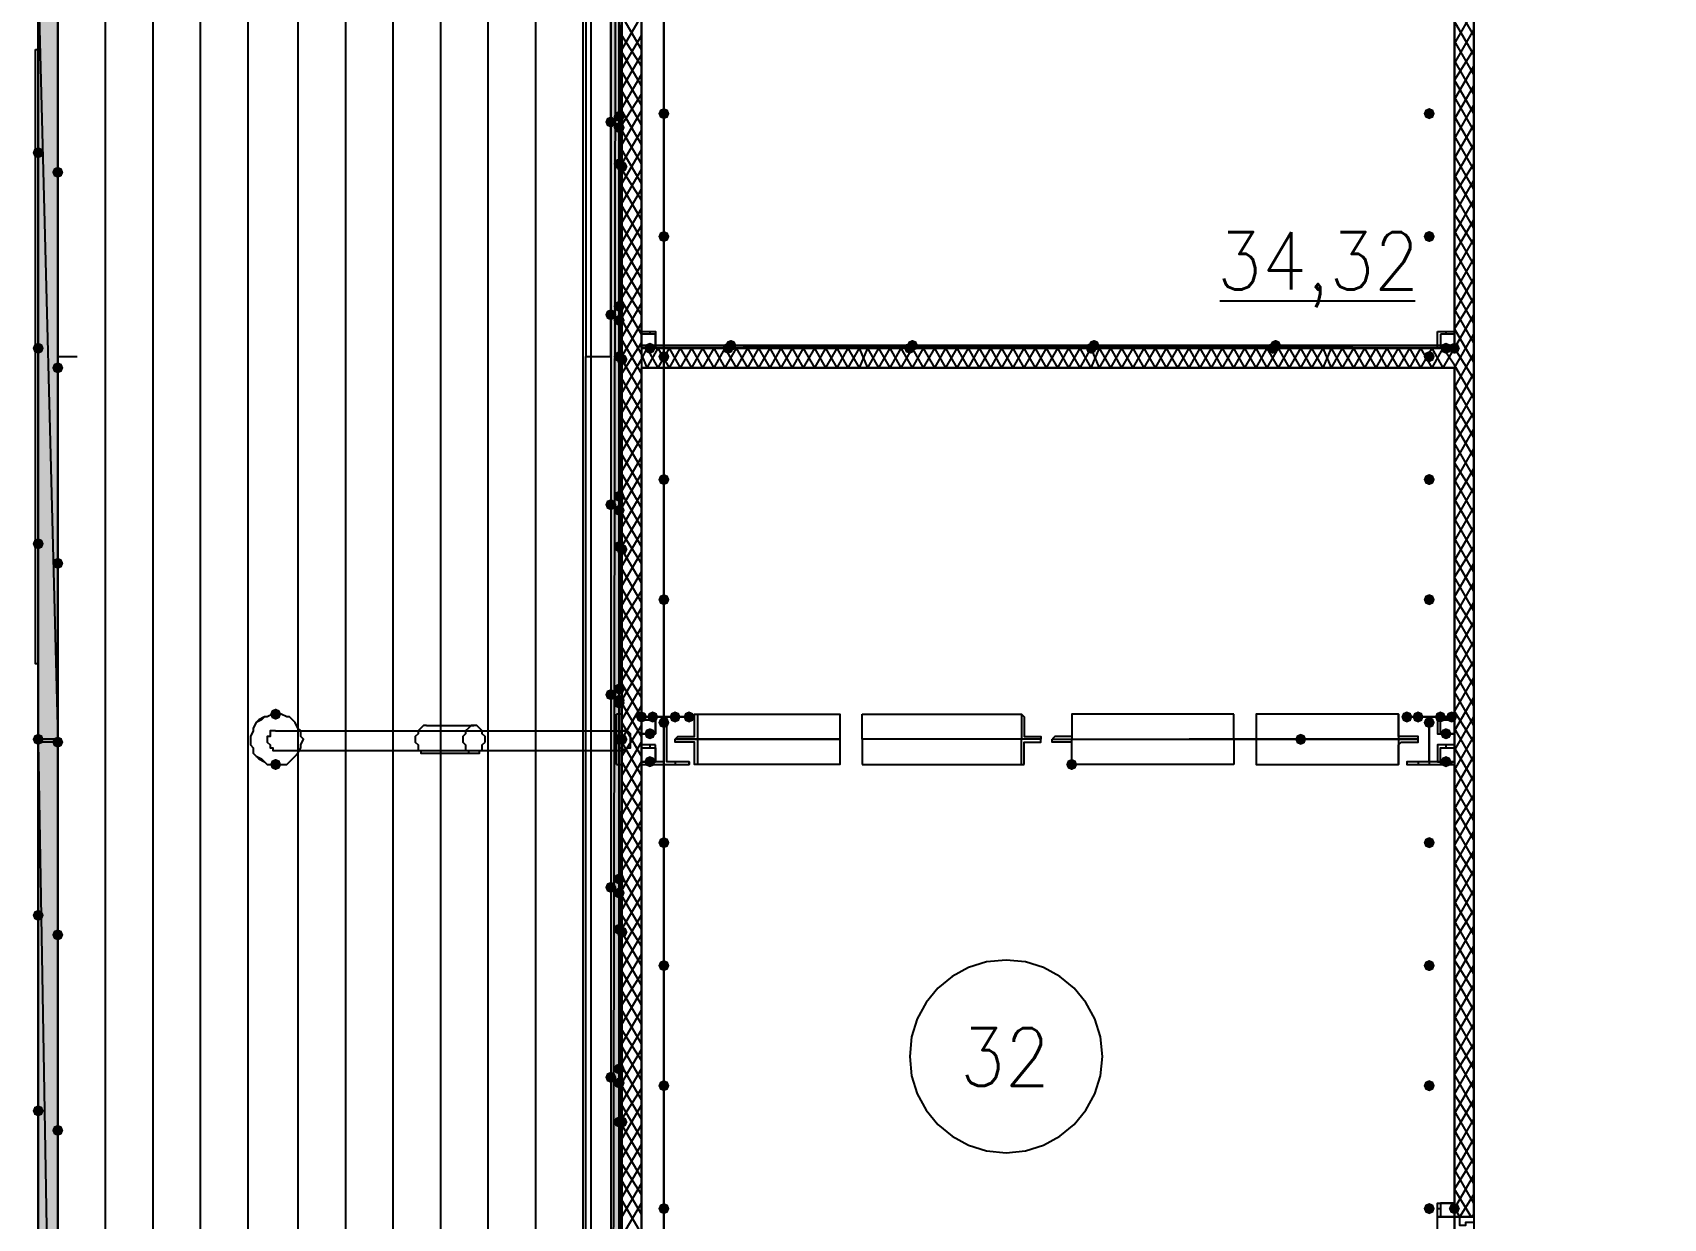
# Model space of a CAD drawing. Header units: millimetres. Extents: x 0 to 420, y 0 to 297.
# Drawn here: x 99.36 to 124.07, y 149.42 to 167.39 of the extents above; entities that cross this region are included whole.
import ezdxf

# ---------------------------------------------------------------- set-up
doc = ezdxf.new("R2010")
doc.units = ezdxf.units.MM
doc.layers.get('0').update_dxf_attribs({"linetype": 'CONTINUOUS'})
doc.styles.get("Standard").update_dxf_attribs({"font": 'STANDARD'})

msp = doc.modelspace()

# ---------------------------------------------------------------- hatches: boundary and pattern name
at = {"true_color": 0x000007}
h = msp.add_hatch(color=0, dxfattribs=at)
h.paths.add_polyline_path([(108.246333, 121.285), (108.119333, 121.285), (108.246333, 203.623333)], flags=0)
h.paths.add_polyline_path([(108.119333, 121.285), (108.246333, 203.623333), (108.119333, 203.623333)], flags=0)
h = msp.add_hatch(color=0, dxfattribs=at)
h.paths.add_polyline_path([(99.441, 156.675667), (99.441, 168.232667), (99.737333, 156.675667)], flags=0)
h.paths.add_polyline_path([(99.441, 168.232667), (99.737333, 156.675667), (99.737333, 168.232667)], flags=0)
h = msp.add_hatch(color=0, dxfattribs=at)
h.paths.add_polyline_path([(108.288667, 168.232667), (108.246333, 168.232667), (108.288667, 156.675667)], flags=0)
h.paths.add_polyline_path([(108.246333, 168.232667), (108.288667, 156.675667), (108.246333, 156.675667)], flags=0)
at = {"true_color": 0x0000fe}
for points in [[(108.204, 166.031333), (108.179129, 165.971537), (108.119333, 165.946667), (108.059538, 165.971537), (108.034667, 166.031333), (108.059537, 166.091129), (108.119333, 166.116), (108.179129, 166.091129)], [(108.331, 166.116), (108.306129, 166.056204), (108.246333, 166.031333), (108.186537, 166.056204), (108.161667, 166.116), (108.186537, 166.175796), (108.246333, 166.200667), (108.306129, 166.175796)], [(108.331, 165.946667), (108.306129, 165.886871), (108.246333, 165.862), (108.186537, 165.886871), (108.161667, 165.946667), (108.186537, 166.006462), (108.246333, 166.031333), (108.306129, 166.006463)], [(108.331, 165.946667), (108.306129, 165.886871), (108.246333, 165.862), (108.186537, 165.886871), (108.161667, 165.946667), (108.186537, 166.006462), (108.246333, 166.031333), (108.306129, 166.006463)], [(99.525667, 165.565667), (99.500796, 165.505871), (99.441, 165.481), (99.381204, 165.505871), (99.356333, 165.565667), (99.381204, 165.625462), (99.441, 165.650333), (99.500796, 165.625463)], [(99.822, 165.269333), (99.797129, 165.209537), (99.737333, 165.184667), (99.677538, 165.209537), (99.652667, 165.269333), (99.677537, 165.329129), (99.737333, 165.354), (99.797129, 165.329129)], [(108.331, 165.396333), (108.306129, 165.336537), (108.246333, 165.311667), (108.186537, 165.336537), (108.161667, 165.396333), (108.186537, 165.456129), (108.246333, 165.481), (108.306129, 165.456129)], [(108.373333, 165.354), (108.348463, 165.294204), (108.288667, 165.269333), (108.228871, 165.294204), (108.204, 165.354), (108.228871, 165.413796), (108.288667, 165.438667), (108.348462, 165.413796)], [(108.204, 163.110333), (108.179129, 163.050537), (108.119333, 163.025667), (108.059538, 163.050537), (108.034667, 163.110333), (108.059537, 163.170129), (108.119333, 163.195), (108.179129, 163.170129)], [(108.331, 163.237333), (108.306129, 163.177537), (108.246333, 163.152667), (108.186537, 163.177537), (108.161667, 163.237333), (108.186537, 163.297129), (108.246333, 163.322), (108.306129, 163.297129)], [(108.331, 163.025667), (108.306129, 162.965871), (108.246333, 162.941), (108.186537, 162.965871), (108.161667, 163.025667), (108.186537, 163.085462), (108.246333, 163.110333), (108.306129, 163.085463)], [(108.331, 163.025667), (108.306129, 162.965871), (108.246333, 162.941), (108.186537, 162.965871), (108.161667, 163.025667), (108.186537, 163.085462), (108.246333, 163.110333), (108.306129, 163.085463)], [(99.525667, 162.602333), (99.500796, 162.542537), (99.441, 162.517667), (99.381204, 162.542537), (99.356333, 162.602333), (99.381204, 162.662129), (99.441, 162.687), (99.500796, 162.662129)], [(109.982, 162.602333), (109.957129, 162.542537), (109.897333, 162.517667), (109.837538, 162.542537), (109.812667, 162.602333), (109.837537, 162.662129), (109.897333, 162.687), (109.957129, 162.662129)], [(110.024333, 162.644667), (109.999462, 162.584871), (109.939667, 162.56), (109.879871, 162.584871), (109.855, 162.644667), (109.879871, 162.704462), (109.939667, 162.729333), (109.999462, 162.704463)], [(112.733667, 162.602333), (112.708796, 162.542537), (112.649, 162.517667), (112.589204, 162.542537), (112.564333, 162.602333), (112.589204, 162.662129), (112.649, 162.687), (112.708796, 162.662129)], [(112.776, 162.644667), (112.751129, 162.584871), (112.691333, 162.56), (112.631537, 162.584871), (112.606667, 162.644667), (112.631537, 162.704462), (112.691333, 162.729333), (112.751129, 162.704463)], [(115.485333, 162.602333), (115.460463, 162.542537), (115.400667, 162.517667), (115.340871, 162.542537), (115.316, 162.602333), (115.340871, 162.662129), (115.400667, 162.687), (115.460462, 162.662129)], [(115.527667, 162.644667), (115.502796, 162.584871), (115.443, 162.56), (115.383204, 162.584871), (115.358333, 162.644667), (115.383204, 162.704462), (115.443, 162.729333), (115.502796, 162.704463)], [(118.237, 162.602333), (118.212129, 162.542537), (118.152333, 162.517667), (118.092538, 162.542537), (118.067667, 162.602333), (118.092537, 162.662129), (118.152333, 162.687), (118.212129, 162.662129)], [(118.279333, 162.644667), (118.254462, 162.584871), (118.194667, 162.56), (118.134871, 162.584871), (118.11, 162.644667), (118.134871, 162.704462), (118.194667, 162.729333), (118.254462, 162.704463)], [(120.988667, 162.602333), (120.963796, 162.542537), (120.904, 162.517667), (120.844204, 162.542537), (120.819333, 162.602333), (120.844204, 162.662129), (120.904, 162.687), (120.963796, 162.662129)], [(120.988667, 162.602333), (120.963796, 162.542537), (120.904, 162.517667), (120.844204, 162.542537), (120.819333, 162.602333), (120.844204, 162.662129), (120.904, 162.687), (120.963796, 162.662129)], [(99.822, 162.306), (99.797129, 162.246204), (99.737333, 162.221333), (99.677538, 162.246204), (99.652667, 162.306), (99.677537, 162.365796), (99.737333, 162.390667), (99.797129, 162.365796)], [(108.331, 162.475333), (108.306129, 162.415537), (108.246333, 162.390667), (108.186537, 162.415537), (108.161667, 162.475333), (108.186537, 162.535129), (108.246333, 162.56), (108.306129, 162.535129)], [(108.373333, 162.433), (108.348463, 162.373204), (108.288667, 162.348333), (108.228871, 162.373204), (108.204, 162.433), (108.228871, 162.492796), (108.288667, 162.517667), (108.348462, 162.492796)], [(108.331, 160.358667), (108.306129, 160.298871), (108.246333, 160.274), (108.186537, 160.298871), (108.161667, 160.358667), (108.186537, 160.418462), (108.246333, 160.443333), (108.306129, 160.418463)], [(108.204, 160.231667), (108.179129, 160.171871), (108.119333, 160.147), (108.059538, 160.171871), (108.034667, 160.231667), (108.059537, 160.291462), (108.119333, 160.316333), (108.179129, 160.291463)], [(108.331, 160.147), (108.306129, 160.087204), (108.246333, 160.062333), (108.186537, 160.087204), (108.161667, 160.147), (108.186537, 160.206796), (108.246333, 160.231667), (108.306129, 160.206796)], [(108.331, 160.147), (108.306129, 160.087204), (108.246333, 160.062333), (108.186537, 160.087204), (108.161667, 160.147), (108.186537, 160.206796), (108.246333, 160.231667), (108.306129, 160.206796)], [(99.525667, 159.639), (99.500796, 159.579204), (99.441, 159.554333), (99.381204, 159.579204), (99.356333, 159.639), (99.381204, 159.698796), (99.441, 159.723667), (99.500796, 159.698796)], [(108.331, 159.596667), (108.306129, 159.536871), (108.246333, 159.512), (108.186537, 159.536871), (108.161667, 159.596667), (108.186537, 159.656462), (108.246333, 159.681333), (108.306129, 159.656463)], [(99.822, 159.342667), (99.797129, 159.282871), (99.737333, 159.258), (99.677538, 159.282871), (99.652667, 159.342667), (99.677537, 159.402462), (99.737333, 159.427333), (99.797129, 159.402463)], [(108.373333, 159.554333), (108.348463, 159.494537), (108.288667, 159.469667), (108.228871, 159.494537), (108.204, 159.554333), (108.228871, 159.614129), (108.288667, 159.639), (108.348462, 159.614129)], [(108.331, 157.437667), (108.306129, 157.377871), (108.246333, 157.353), (108.186537, 157.377871), (108.161667, 157.437667), (108.186537, 157.497462), (108.246333, 157.522333), (108.306129, 157.497463)], [(108.204, 157.353), (108.179129, 157.293204), (108.119333, 157.268333), (108.059538, 157.293204), (108.034667, 157.353), (108.059537, 157.412796), (108.119333, 157.437667), (108.179129, 157.412796)], [(108.331, 157.268333), (108.306129, 157.208537), (108.246333, 157.183667), (108.186537, 157.208537), (108.161667, 157.268333), (108.186537, 157.328129), (108.246333, 157.353), (108.306129, 157.328129)], [(108.331, 157.226), (108.306129, 157.166204), (108.246333, 157.141333), (108.186537, 157.166204), (108.161667, 157.226), (108.186537, 157.285796), (108.246333, 157.310667), (108.306129, 157.285796)], [(99.525667, 156.675667), (99.500796, 156.615871), (99.441, 156.591), (99.381204, 156.615871), (99.356333, 156.675667), (99.381204, 156.735462), (99.441, 156.760333), (99.500796, 156.735463)], [(99.822, 156.633333), (99.797129, 156.573537), (99.737333, 156.548667), (99.677538, 156.573537), (99.652667, 156.633333), (99.677537, 156.693129), (99.737333, 156.718), (99.797129, 156.693129)], [(99.822, 156.633333), (99.797129, 156.573537), (99.737333, 156.548667), (99.677538, 156.573537), (99.652667, 156.633333), (99.677537, 156.693129), (99.737333, 156.718), (99.797129, 156.693129)], [(108.331, 156.675667), (108.306129, 156.615871), (108.246333, 156.591), (108.186537, 156.615871), (108.161667, 156.675667), (108.186537, 156.735462), (108.246333, 156.760333), (108.306129, 156.735463)], [(108.373333, 156.675667), (108.348463, 156.615871), (108.288667, 156.591), (108.228871, 156.615871), (108.204, 156.675667), (108.228871, 156.735462), (108.288667, 156.760333), (108.348462, 156.735463)], [(108.204, 154.432), (108.179129, 154.372204), (108.119333, 154.347333), (108.059538, 154.372204), (108.034667, 154.432), (108.059537, 154.491796), (108.119333, 154.516667), (108.179129, 154.491796)], [(108.331, 154.559), (108.306129, 154.499204), (108.246333, 154.474333), (108.186537, 154.499204), (108.161667, 154.559), (108.186537, 154.618796), (108.246333, 154.643667), (108.306129, 154.618796)], [(108.331, 154.347333), (108.306129, 154.287537), (108.246333, 154.262667), (108.186537, 154.287537), (108.161667, 154.347333), (108.186537, 154.407129), (108.246333, 154.432), (108.306129, 154.407129)], [(108.331, 154.347333), (108.306129, 154.287537), (108.246333, 154.262667), (108.186537, 154.287537), (108.161667, 154.347333), (108.186537, 154.407129), (108.246333, 154.432), (108.306129, 154.407129)], [(99.525667, 154.008667), (99.500796, 153.948871), (99.441, 153.924), (99.381204, 153.948871), (99.356333, 154.008667), (99.381204, 154.068462), (99.441, 154.093333), (99.500796, 154.068463)], [(99.822, 153.712333), (99.797129, 153.652537), (99.737333, 153.627667), (99.677538, 153.652537), (99.652667, 153.712333), (99.677537, 153.772129), (99.737333, 153.797), (99.797129, 153.772129)], [(108.331, 153.797), (108.306129, 153.737204), (108.246333, 153.712333), (108.186537, 153.737204), (108.161667, 153.797), (108.186537, 153.856796), (108.246333, 153.881667), (108.306129, 153.856796)], [(108.373333, 153.754667), (108.348463, 153.694871), (108.288667, 153.67), (108.228871, 153.694871), (108.204, 153.754667), (108.228871, 153.814462), (108.288667, 153.839333), (108.348462, 153.814463)], [(108.331, 151.680333), (108.306129, 151.620537), (108.246333, 151.595667), (108.186537, 151.620537), (108.161667, 151.680333), (108.186537, 151.740129), (108.246333, 151.765), (108.306129, 151.740129)], [(108.204, 151.553333), (108.179129, 151.493538), (108.119333, 151.468667), (108.059538, 151.493538), (108.034667, 151.553333), (108.059537, 151.613129), (108.119333, 151.638), (108.179129, 151.613129)], [(108.331, 151.468667), (108.306129, 151.408871), (108.246333, 151.384), (108.186537, 151.408871), (108.161667, 151.468667), (108.186537, 151.528462), (108.246333, 151.553333), (108.306129, 151.528463)], [(108.331, 151.468667), (108.306129, 151.408871), (108.246333, 151.384), (108.186537, 151.408871), (108.161667, 151.468667), (108.186537, 151.528462), (108.246333, 151.553333), (108.306129, 151.528463)], [(99.525667, 151.045333), (99.500796, 150.985537), (99.441, 150.960667), (99.381204, 150.985537), (99.356333, 151.045333), (99.381204, 151.105129), (99.441, 151.13), (99.500796, 151.105129)], [(99.822, 150.749), (99.797129, 150.689204), (99.737333, 150.664333), (99.677538, 150.689204), (99.652667, 150.749), (99.677537, 150.808796), (99.737333, 150.833667), (99.797129, 150.808796)], [(108.331, 150.876), (108.306129, 150.816204), (108.246333, 150.791333), (108.186537, 150.816204), (108.161667, 150.876), (108.186537, 150.935796), (108.246333, 150.960667), (108.306129, 150.935796)], [(108.373333, 150.876), (108.348463, 150.816204), (108.288667, 150.791333), (108.228871, 150.816204), (108.204, 150.876), (108.228871, 150.935796), (108.288667, 150.960667), (108.348462, 150.935796)]]:
    msp.add_hatch(color=0, dxfattribs=at).paths.add_polyline_path(points, flags=0)
at = {"true_color": 0x000007}
for points in [[(109.008333, 166.158333), (108.983463, 166.098537), (108.923667, 166.073667), (108.863871, 166.098537), (108.839, 166.158333), (108.863871, 166.218129), (108.923667, 166.243), (108.983462, 166.218129)], [(120.607667, 166.158333), (120.582796, 166.098537), (120.523, 166.073667), (120.463204, 166.098537), (120.438333, 166.158333), (120.463204, 166.218129), (120.523, 166.243), (120.582796, 166.218129)], [(109.008333, 164.295667), (108.983463, 164.235871), (108.923667, 164.211), (108.863871, 164.235871), (108.839, 164.295667), (108.863871, 164.355462), (108.923667, 164.380333), (108.983462, 164.355463)], [(120.607667, 164.295667), (120.582796, 164.235871), (120.523, 164.211), (120.463204, 164.235871), (120.438333, 164.295667), (120.463204, 164.355462), (120.523, 164.380333), (120.582796, 164.355463)], [(108.796667, 162.602333), (108.771796, 162.542537), (108.712, 162.517667), (108.652204, 162.542537), (108.627333, 162.602333), (108.652204, 162.662129), (108.712, 162.687), (108.771796, 162.662129)], [(120.861667, 162.602333), (120.836796, 162.542537), (120.777, 162.517667), (120.717204, 162.542537), (120.692333, 162.602333), (120.717204, 162.662129), (120.777, 162.687), (120.836796, 162.662129)], [(109.008333, 162.475333), (108.983463, 162.415537), (108.923667, 162.390667), (108.863871, 162.415537), (108.839, 162.475333), (108.863871, 162.535129), (108.923667, 162.56), (108.983462, 162.535129)], [(120.607667, 162.475333), (120.582796, 162.415537), (120.523, 162.390667), (120.463204, 162.415537), (120.438333, 162.475333), (120.463204, 162.535129), (120.523, 162.56), (120.582796, 162.535129)], [(109.008333, 160.612667), (108.983463, 160.552871), (108.923667, 160.528), (108.863871, 160.552871), (108.839, 160.612667), (108.863871, 160.672462), (108.923667, 160.697333), (108.983462, 160.672463)], [(120.607667, 160.612667), (120.582796, 160.552871), (120.523, 160.528), (120.463204, 160.552871), (120.438333, 160.612667), (120.463204, 160.672462), (120.523, 160.697333), (120.582796, 160.672463)], [(109.008333, 158.792333), (108.983463, 158.732537), (108.923667, 158.707667), (108.863871, 158.732537), (108.839, 158.792333), (108.863871, 158.852129), (108.923667, 158.877), (108.983462, 158.852129)], [(120.607667, 158.792333), (120.582796, 158.732537), (120.523, 158.707667), (120.463204, 158.732537), (120.438333, 158.792333), (120.463204, 158.852129), (120.523, 158.877), (120.582796, 158.852129)], [(103.124, 157.056667), (103.099129, 156.996871), (103.039333, 156.972), (102.979538, 156.996871), (102.954667, 157.056667), (102.979537, 157.116462), (103.039333, 157.141333), (103.099129, 157.116463)], [(108.669667, 157.014333), (108.644796, 156.954537), (108.585, 156.929667), (108.525204, 156.954537), (108.500333, 157.014333), (108.525204, 157.074129), (108.585, 157.099), (108.644796, 157.074129)], [(108.839, 157.014333), (108.814129, 156.954537), (108.754333, 156.929667), (108.694538, 156.954537), (108.669667, 157.014333), (108.694537, 157.074129), (108.754333, 157.099), (108.814129, 157.074129)], [(109.008333, 156.929667), (108.983463, 156.869871), (108.923667, 156.845), (108.863871, 156.869871), (108.839, 156.929667), (108.863871, 156.989462), (108.923667, 157.014333), (108.983462, 156.989463)], [(109.177667, 157.014333), (109.152796, 156.954537), (109.093, 156.929667), (109.033204, 156.954537), (109.008333, 157.014333), (109.033204, 157.074129), (109.093, 157.099), (109.152796, 157.074129)], [(109.389333, 157.014333), (109.364462, 156.954537), (109.304667, 156.929667), (109.244871, 156.954537), (109.22, 157.014333), (109.244871, 157.074129), (109.304667, 157.099), (109.364462, 157.074129)], [(120.269, 157.014333), (120.244129, 156.954537), (120.184333, 156.929667), (120.124538, 156.954537), (120.099667, 157.014333), (120.124537, 157.074129), (120.184333, 157.099), (120.244129, 157.074129)], [(120.438333, 157.014333), (120.413463, 156.954537), (120.353667, 156.929667), (120.293871, 156.954537), (120.269, 157.014333), (120.293871, 157.074129), (120.353667, 157.099), (120.413462, 157.074129)], [(120.607667, 156.929667), (120.582796, 156.869871), (120.523, 156.845), (120.463204, 156.869871), (120.438333, 156.929667), (120.463204, 156.989462), (120.523, 157.014333), (120.582796, 156.989463)], [(120.777, 157.014333), (120.752129, 156.954537), (120.692333, 156.929667), (120.632538, 156.954537), (120.607667, 157.014333), (120.632537, 157.074129), (120.692333, 157.099), (120.752129, 157.074129)], [(120.946333, 157.014333), (120.921462, 156.954537), (120.861667, 156.929667), (120.801871, 156.954537), (120.777, 157.014333), (120.801871, 157.074129), (120.861667, 157.099), (120.921462, 157.074129)], [(108.796667, 156.760333), (108.771796, 156.700537), (108.712, 156.675667), (108.652204, 156.700537), (108.627333, 156.760333), (108.652204, 156.820129), (108.712, 156.845), (108.771796, 156.820129)], [(118.660333, 156.675667), (118.635463, 156.615871), (118.575667, 156.591), (118.515871, 156.615871), (118.491, 156.675667), (118.515871, 156.735462), (118.575667, 156.760333), (118.635462, 156.735463)], [(120.861667, 156.760333), (120.836796, 156.700537), (120.777, 156.675667), (120.717204, 156.700537), (120.692333, 156.760333), (120.717204, 156.820129), (120.777, 156.845), (120.836796, 156.820129)], [(103.124, 156.294667), (103.099129, 156.234871), (103.039333, 156.21), (102.979538, 156.234871), (102.954667, 156.294667), (102.979537, 156.354462), (103.039333, 156.379333), (103.099129, 156.354463)], [(108.796667, 156.337), (108.771796, 156.277204), (108.712, 156.252333), (108.652204, 156.277204), (108.627333, 156.337), (108.652204, 156.396796), (108.712, 156.421667), (108.771796, 156.396796)], [(115.189, 156.294667), (115.164129, 156.234871), (115.104333, 156.21), (115.044538, 156.234871), (115.019667, 156.294667), (115.044537, 156.354462), (115.104333, 156.379333), (115.164129, 156.354463)], [(120.861667, 156.337), (120.836796, 156.277204), (120.777, 156.252333), (120.717204, 156.277204), (120.692333, 156.337), (120.717204, 156.396796), (120.777, 156.421667), (120.836796, 156.396796)], [(109.008333, 155.109333), (108.983463, 155.049537), (108.923667, 155.024667), (108.863871, 155.049537), (108.839, 155.109333), (108.863871, 155.169129), (108.923667, 155.194), (108.983462, 155.169129)], [(120.607667, 155.109333), (120.582796, 155.049537), (120.523, 155.024667), (120.463204, 155.049537), (120.438333, 155.109333), (120.463204, 155.169129), (120.523, 155.194), (120.582796, 155.169129)], [(109.008333, 153.246667), (108.983463, 153.186871), (108.923667, 153.162), (108.863871, 153.186871), (108.839, 153.246667), (108.863871, 153.306462), (108.923667, 153.331333), (108.983462, 153.306463)], [(120.607667, 153.246667), (120.582796, 153.186871), (120.523, 153.162), (120.463204, 153.186871), (120.438333, 153.246667), (120.463204, 153.306462), (120.523, 153.331333), (120.582796, 153.306463)], [(109.008333, 151.426333), (108.983463, 151.366537), (108.923667, 151.341667), (108.863871, 151.366537), (108.839, 151.426333), (108.863871, 151.486129), (108.923667, 151.511), (108.983462, 151.486129)], [(120.607667, 151.426333), (120.582796, 151.366537), (120.523, 151.341667), (120.463204, 151.366537), (120.438333, 151.426333), (120.463204, 151.486129), (120.523, 151.511), (120.582796, 151.486129)], [(109.008333, 149.563667), (108.983463, 149.503871), (108.923667, 149.479), (108.863871, 149.503871), (108.839, 149.563667), (108.863871, 149.623462), (108.923667, 149.648333), (108.983462, 149.623463)], [(120.607667, 149.563667), (120.582796, 149.503871), (120.523, 149.479), (120.463204, 149.503871), (120.438333, 149.563667), (120.463204, 149.623462), (120.523, 149.648333), (120.582796, 149.623463)], [(120.988667, 149.563667), (120.963796, 149.503871), (120.904, 149.479), (120.844204, 149.503871), (120.819333, 149.563667), (120.844204, 149.623462), (120.904, 149.648333), (120.963796, 149.623463)]]:
    msp.add_hatch(color=0, dxfattribs=at).paths.add_polyline_path(points, flags=0)
h = msp.add_hatch(color=0, dxfattribs=at)
h.paths.add_polyline_path([(120.904, 162.644667), (108.585, 162.644667), (120.904, 162.602333)], flags=0)
h.paths.add_polyline_path([(108.585, 162.644667), (120.904, 162.602333), (108.585, 162.602333)], flags=0)
h = msp.add_hatch(color=0, dxfattribs=at)
h.paths.add_polyline_path([(99.441, 139.276667), (99.441, 156.633333), (99.737333, 139.276667)], flags=0)
h.paths.add_polyline_path([(99.441, 156.633333), (99.737333, 139.276667), (99.737333, 156.633333)], flags=0)
h = msp.add_hatch(color=0, dxfattribs=at)
h.paths.add_polyline_path([(108.288667, 156.675667), (108.246333, 156.675667), (108.288667, 139.276667)], flags=0)
h.paths.add_polyline_path([(108.246333, 156.675667), (108.288667, 139.276667), (108.246333, 139.276667)], flags=0)

# ---------------------------------------------------------------- linework, layer by layer
at = {"color": 0, "true_color": 0x000007}
for points in [[(108.288667, 221.064667), (108.288667, 104.14)], [(108.119333, 203.623333), (108.119333, 121.285)], [(108.246333, 121.031), (108.246333, 203.623333), (108.119333, 203.623333)], [(108.246333, 121.031), (108.246333, 203.623333), (108.246333, 121.031), (108.246333, 203.623333)], [(108.246333, 121.031), (108.246333, 121.285), (108.246333, 203.623333)], [(108.585, 162.602333), (108.585, 186.012667)], [(120.904, 175.471667), (120.904, 162.602333)], [(121.200333, 149.436667), (121.200333, 175.471667)], [(99.737333, 156.675667), (99.737333, 168.232667)], [(108.288667, 156.675667), (108.288667, 168.232667), (108.288667, 156.675667), (108.246333, 168.232667)], [(121.200333, 167.343667), (120.904, 167.851667)], [(108.288667, 167.132), (108.585, 167.64)], [(108.585, 167.132), (108.288667, 167.64)], [(120.904, 167.216667), (121.200333, 167.724667)], [(108.288667, 166.835667), (108.585, 167.343667)], [(108.585, 166.878), (108.288667, 167.343667)], [(121.200333, 167.047333), (120.904, 167.555333)], [(120.904, 166.920333), (121.200333, 167.428333)], [(99.441, 157.818667), (99.398667, 157.818667), (99.398667, 167.132)], [(108.585, 166.581667), (108.288667, 167.089667)], [(121.200333, 166.751), (120.904, 167.259)], [(120.904, 166.666333), (121.200333, 167.132)], [(108.288667, 166.539333), (108.585, 167.047333)], [(121.200333, 166.454667), (120.904, 166.962667)], [(120.904, 166.37), (121.200333, 166.878)], [(108.585, 166.285333), (108.288667, 166.793333)], [(108.288667, 166.243), (108.585, 166.751)], [(121.200333, 166.158333), (120.904, 166.666333)], [(108.585, 165.989), (108.288667, 166.497)], [(108.288667, 165.989), (108.585, 166.454667)], [(120.904, 166.073667), (121.200333, 166.581667)], [(121.200333, 165.904333), (120.904, 166.412333)], [(108.288667, 165.692667), (108.585, 166.200667)], [(108.585, 165.692667), (108.288667, 166.200667)], [(120.904, 165.777333), (121.200333, 166.285333)], [(121.200333, 165.608), (120.904, 166.116)], [(108.288667, 165.396333), (108.585, 165.904333)], [(108.585, 165.396333), (108.288667, 165.904333)], [(120.904, 165.481), (121.200333, 165.989)], [(108.288667, 165.1), (108.585, 165.608)], [(108.585, 165.1), (108.288667, 165.608)], [(121.200333, 165.311667), (120.904, 165.819667)], [(120.904, 165.184667), (121.200333, 165.692667)], [(121.200333, 165.015333), (120.904, 165.523333)], [(120.904, 164.930667), (121.200333, 165.396333)], [(108.288667, 164.803667), (108.585, 165.311667)], [(108.585, 164.846), (108.288667, 165.311667)], [(121.200333, 164.719), (120.904, 165.227)], [(120.904, 164.634333), (121.200333, 165.142333)], [(108.585, 164.549667), (108.288667, 165.057667)], [(108.288667, 164.507333), (108.585, 165.015333)], [(121.200333, 164.422667), (120.904, 164.930667)], [(108.585, 164.253333), (108.288667, 164.761333)], [(108.288667, 164.211), (108.585, 164.719)], [(120.904, 164.338), (121.200333, 164.846)], [(121.200333, 164.168667), (120.904, 164.634333)], [(108.288667, 163.957), (108.585, 164.465)], [(108.585, 163.957), (108.288667, 164.465)], [(120.904, 164.041667), (121.200333, 164.549667)], [(121.200333, 163.872333), (120.904, 164.380333)], [(108.288667, 163.660667), (108.585, 164.168667)], [(108.585, 163.660667), (108.288667, 164.168667)], [(120.904, 163.745333), (121.200333, 164.253333)], [(108.288667, 163.364333), (108.585, 163.872333)], [(108.585, 163.364333), (108.288667, 163.872333)], [(121.200333, 163.576), (120.904, 164.084)], [(120.904, 163.449), (121.200333, 163.957)], [(121.200333, 163.279667), (120.904, 163.787667)], [(120.904, 163.152667), (121.200333, 163.660667)], [(108.288667, 163.068), (108.585, 163.576)], [(108.585, 163.110333), (108.288667, 163.576)], [(121.200333, 162.983333), (120.904, 163.491333)], [(108.585, 162.814), (108.288667, 163.322)], [(108.288667, 162.771667), (108.585, 163.279667)], [(117.348, 163.322), (120.311333, 163.322)], [(120.904, 162.898667), (121.200333, 163.364333)], [(121.200333, 162.687), (120.904, 163.195)], [(108.585, 162.517667), (108.288667, 163.025667)], [(108.288667, 162.475333), (108.585, 162.983333)], [(120.904, 162.602333), (121.200333, 163.110333)], [(121.200333, 162.390667), (120.904, 162.898667)], [(108.585, 162.221333), (108.288667, 162.729333)], [(108.288667, 162.221333), (108.585, 162.687)], [(108.585, 162.602333), (120.904, 162.602333), (108.585, 162.602333), (120.904, 162.644667)], [(108.712, 162.856333), (108.712, 162.814)], [(120.777, 162.856333), (120.777, 162.814)], [(120.904, 162.306), (121.200333, 162.814)], [(99.737333, 162.475333), (100.033667, 162.475333)], [(108.288667, 161.925), (108.585, 162.433)], [(108.585, 161.925), (108.288667, 162.433)], [(108.585, 162.433), (108.669667, 162.602333)], [(120.904, 162.602333), (108.585, 162.602333)], [(108.669667, 162.306), (108.585, 162.517667)], [(108.669667, 162.306), (108.839, 162.602333)], [(108.839, 162.306), (108.669667, 162.602333)], [(108.839, 162.306), (109.008333, 162.602333)], [(109.008333, 162.306), (108.839, 162.602333)], [(109.008333, 162.306), (109.177667, 162.602333)], [(109.177667, 162.306), (109.008333, 162.602333)], [(109.177667, 162.306), (109.347, 162.602333)], [(109.347, 162.306), (109.177667, 162.602333)], [(109.347, 162.306), (109.516333, 162.602333)], [(109.516333, 162.306), (109.347, 162.602333)], [(109.516333, 162.306), (109.685667, 162.602333)], [(109.685667, 162.306), (109.516333, 162.602333)], [(109.685667, 162.306), (109.855, 162.602333)], [(109.855, 162.306), (109.685667, 162.602333)], [(109.855, 162.306), (110.024333, 162.602333)], [(110.024333, 162.306), (109.855, 162.602333)], [(110.024333, 162.306), (110.193667, 162.602333)], [(110.193667, 162.306), (110.024333, 162.602333)], [(110.193667, 162.306), (110.363, 162.602333)], [(110.363, 162.306), (110.193667, 162.602333)], [(110.363, 162.306), (110.532333, 162.602333)], [(110.532333, 162.306), (110.363, 162.602333)], [(110.532333, 162.306), (110.701667, 162.602333)], [(110.701667, 162.306), (110.532333, 162.602333)], [(110.701667, 162.306), (110.871, 162.602333)], [(110.871, 162.306), (110.701667, 162.602333)], [(110.871, 162.306), (111.040333, 162.602333)], [(111.040333, 162.306), (110.871, 162.602333)], [(111.040333, 162.306), (111.209667, 162.602333)], [(111.209667, 162.306), (111.040333, 162.602333)], [(111.209667, 162.306), (111.379, 162.602333)], [(111.379, 162.306), (111.209667, 162.602333)], [(111.379, 162.306), (111.548333, 162.602333)], [(111.548333, 162.306), (111.379, 162.602333)], [(111.548333, 162.306), (111.717667, 162.602333)], [(111.717667, 162.306), (111.548333, 162.602333)], [(111.717667, 162.306), (111.887, 162.602333)], [(111.887, 162.306), (111.717667, 162.602333)], [(111.887, 162.306), (112.014, 162.602333)], [(112.014, 162.306), (111.887, 162.602333)], [(112.014, 162.306), (112.183333, 162.602333)], [(112.183333, 162.306), (112.014, 162.602333)], [(112.183333, 162.306), (112.352667, 162.602333)], [(112.352667, 162.306), (112.183333, 162.602333)], [(112.352667, 162.306), (112.522, 162.602333)], [(112.522, 162.306), (112.352667, 162.602333)], [(112.522, 162.306), (112.691333, 162.602333)], [(112.691333, 162.306), (112.522, 162.602333)], [(112.691333, 162.306), (112.860667, 162.602333)], [(112.860667, 162.306), (112.691333, 162.602333)], [(112.860667, 162.306), (113.03, 162.602333)], [(113.03, 162.306), (112.860667, 162.602333)], [(113.03, 162.306), (113.199333, 162.602333)], [(113.199333, 162.306), (113.03, 162.602333)], [(113.199333, 162.306), (113.368667, 162.602333)], [(113.368667, 162.306), (113.199333, 162.602333)], [(113.368667, 162.306), (113.538, 162.602333)], [(113.538, 162.306), (113.368667, 162.602333)], [(113.538, 162.306), (113.707333, 162.602333)], [(113.707333, 162.306), (113.538, 162.602333)], [(113.707333, 162.306), (113.876667, 162.602333)], [(113.876667, 162.306), (113.707333, 162.602333)], [(113.876667, 162.306), (114.046, 162.602333)], [(114.046, 162.306), (113.876667, 162.602333)], [(114.046, 162.306), (114.215333, 162.602333)], [(114.215333, 162.306), (114.046, 162.602333)], [(114.215333, 162.306), (114.384667, 162.602333)], [(114.384667, 162.306), (114.215333, 162.602333)], [(114.384667, 162.306), (114.554, 162.602333)], [(114.554, 162.306), (114.384667, 162.602333)], [(114.554, 162.306), (114.723333, 162.602333)], [(114.723333, 162.306), (114.554, 162.602333)], [(114.723333, 162.306), (114.892667, 162.602333)], [(114.892667, 162.306), (114.723333, 162.602333)], [(114.892667, 162.306), (115.062, 162.602333)], [(115.062, 162.306), (114.892667, 162.602333)], [(115.062, 162.306), (115.231333, 162.602333)], [(115.231333, 162.306), (115.062, 162.602333)], [(115.231333, 162.306), (115.400667, 162.602333)], [(115.400667, 162.306), (115.231333, 162.602333)], [(115.400667, 162.306), (115.527667, 162.602333)], [(115.527667, 162.306), (115.400667, 162.602333)], [(115.527667, 162.306), (115.697, 162.602333)], [(115.697, 162.306), (115.527667, 162.602333)], [(115.697, 162.306), (115.866333, 162.602333)], [(115.866333, 162.306), (115.697, 162.602333)], [(115.866333, 162.306), (116.035667, 162.602333)], [(116.035667, 162.306), (115.866333, 162.602333)], [(116.035667, 162.306), (116.205, 162.602333)], [(116.205, 162.306), (116.035667, 162.602333)], [(116.205, 162.306), (116.374333, 162.602333)], [(116.374333, 162.306), (116.205, 162.602333)], [(116.374333, 162.306), (116.543667, 162.602333)], [(116.543667, 162.306), (116.374333, 162.602333)], [(116.543667, 162.306), (116.713, 162.602333)], [(116.713, 162.306), (116.543667, 162.602333)], [(116.713, 162.306), (116.882333, 162.602333)], [(116.882333, 162.306), (116.713, 162.602333)], [(116.882333, 162.306), (117.051667, 162.602333)], [(117.051667, 162.306), (116.882333, 162.602333)], [(117.051667, 162.306), (117.221, 162.602333)], [(117.221, 162.306), (117.051667, 162.602333)], [(117.221, 162.306), (117.390333, 162.602333)], [(117.390333, 162.306), (117.221, 162.602333)], [(117.390333, 162.306), (117.559667, 162.602333)], [(117.559667, 162.306), (117.390333, 162.602333)], [(117.559667, 162.306), (117.729, 162.602333)], [(117.729, 162.306), (117.559667, 162.602333)], [(117.729, 162.306), (117.898333, 162.602333)], [(117.898333, 162.306), (117.729, 162.602333)], [(117.898333, 162.306), (118.067667, 162.602333)], [(118.067667, 162.306), (117.898333, 162.602333)], [(118.067667, 162.306), (118.237, 162.602333)], [(118.237, 162.306), (118.067667, 162.602333)], [(118.237, 162.306), (118.406333, 162.602333)], [(118.406333, 162.306), (118.237, 162.602333)], [(118.406333, 162.306), (118.575667, 162.602333)], [(118.575667, 162.306), (118.406333, 162.602333)], [(118.575667, 162.306), (118.745, 162.602333)], [(118.745, 162.306), (118.575667, 162.602333)], [(118.745, 162.306), (118.914333, 162.602333)], [(118.914333, 162.306), (118.745, 162.602333)], [(118.914333, 162.306), (119.041333, 162.602333)], [(119.041333, 162.306), (118.914333, 162.602333)], [(119.041333, 162.306), (119.210667, 162.602333)], [(119.210667, 162.306), (119.041333, 162.602333)], [(119.210667, 162.306), (119.38, 162.602333)], [(119.38, 162.306), (119.210667, 162.602333)], [(119.38, 162.306), (119.549333, 162.602333)], [(119.549333, 162.306), (119.38, 162.602333)], [(119.549333, 162.306), (119.718667, 162.602333)], [(119.718667, 162.306), (119.549333, 162.602333)], [(119.718667, 162.306), (119.888, 162.602333)], [(119.888, 162.306), (119.718667, 162.602333)], [(119.888, 162.306), (120.057333, 162.602333)], [(120.057333, 162.306), (119.888, 162.602333)], [(120.057333, 162.306), (120.226667, 162.602333)], [(120.226667, 162.306), (120.057333, 162.602333)], [(120.226667, 162.306), (120.396, 162.602333)], [(120.396, 162.306), (120.226667, 162.602333)], [(120.396, 162.306), (120.565333, 162.602333)], [(120.565333, 162.306), (120.396, 162.602333)], [(120.565333, 162.306), (120.734667, 162.602333)], [(120.734667, 162.306), (120.565333, 162.602333)], [(120.734667, 162.306), (120.904, 162.602333)], [(120.904, 162.348333), (120.734667, 162.602333)], [(121.200333, 162.136667), (120.904, 162.602333)], [(120.904, 162.009667), (121.200333, 162.517667)], [(108.288667, 161.628667), (108.585, 162.136667)], [(108.585, 161.628667), (108.288667, 162.136667)], [(108.585, 162.306), (120.904, 162.306)], [(108.585, 138.895667), (108.585, 162.306)], [(121.200333, 161.840333), (120.904, 162.348333)], [(120.904, 162.306), (120.904, 149.436667)], [(120.904, 161.713333), (121.200333, 162.221333)], [(121.200333, 161.544), (120.904, 162.052)], [(120.904, 161.417), (121.200333, 161.925)], [(108.288667, 161.332333), (108.585, 161.840333)], [(108.585, 161.332333), (108.288667, 161.840333)], [(121.200333, 161.247667), (120.904, 161.755667)], [(108.288667, 161.036), (108.585, 161.544)], [(108.585, 161.078333), (108.288667, 161.544)], [(120.904, 161.163), (121.200333, 161.628667)], [(121.200333, 160.951333), (120.904, 161.459333)], [(108.585, 160.782), (108.288667, 161.29)], [(108.288667, 160.739667), (108.585, 161.247667)], [(120.904, 160.866667), (121.200333, 161.374667)], [(121.200333, 160.655), (120.904, 161.163)], [(108.585, 160.485667), (108.288667, 160.993667)], [(108.288667, 160.443333), (108.585, 160.951333)], [(120.904, 160.570333), (121.200333, 161.078333)], [(108.288667, 160.189333), (108.585, 160.697333)], [(108.585, 160.189333), (108.288667, 160.697333)], [(121.200333, 160.401), (120.904, 160.866667)], [(120.904, 160.274), (121.200333, 160.782)], [(121.200333, 160.104667), (120.904, 160.612667)], [(120.904, 159.977667), (121.200333, 160.485667)], [(108.288667, 159.893), (108.585, 160.401)], [(108.585, 159.893), (108.288667, 160.401)], [(121.200333, 159.808333), (120.904, 160.316333)], [(120.904, 159.681333), (121.200333, 160.189333)], [(108.288667, 159.596667), (108.585, 160.104667)], [(108.585, 159.596667), (108.288667, 160.104667)], [(121.200333, 159.512), (120.904, 160.02)], [(108.288667, 159.300333), (108.585, 159.808333)], [(108.585, 159.342667), (108.288667, 159.808333)], [(120.904, 159.385), (121.200333, 159.893)], [(121.200333, 159.215667), (120.904, 159.723667)], [(108.585, 159.046333), (108.288667, 159.554333)], [(108.288667, 159.004), (108.585, 159.512)], [(120.904, 159.131), (121.200333, 159.596667)], [(121.200333, 158.919333), (120.904, 159.427333)], [(108.585, 158.75), (108.288667, 159.258)], [(108.288667, 158.707667), (108.585, 159.215667)], [(120.904, 158.834667), (121.200333, 159.342667)], [(108.585, 158.453667), (108.288667, 158.961667)], [(121.200333, 158.623), (120.904, 159.131)], [(120.904, 158.538333), (121.200333, 159.046333)], [(108.288667, 158.453667), (108.585, 158.919333)], [(121.200333, 158.369), (120.904, 158.834667)], [(120.904, 158.242), (121.200333, 158.75)], [(108.288667, 158.157333), (108.585, 158.665333)], [(108.585, 158.157333), (108.288667, 158.665333)], [(121.200333, 158.072667), (120.904, 158.580667)], [(120.904, 157.945667), (121.200333, 158.453667)], [(108.288667, 157.861), (108.585, 158.369)], [(108.585, 157.861), (108.288667, 158.369)], [(121.200333, 157.776333), (120.904, 158.284333)], [(108.288667, 157.564667), (108.585, 158.072667)], [(108.585, 157.564667), (108.288667, 158.072667)], [(120.904, 157.649333), (121.200333, 158.157333)], [(121.200333, 157.48), (120.904, 157.988)], [(108.288667, 157.268333), (108.585, 157.776333)], [(108.585, 157.310667), (108.288667, 157.776333)], [(120.904, 157.395333), (121.200333, 157.861)], [(121.200333, 157.183667), (120.904, 157.691667)], [(108.585, 157.014333), (108.288667, 157.522333)], [(108.288667, 156.972), (108.585, 157.48)], [(120.904, 157.099), (121.200333, 157.607)], [(108.585, 156.718), (108.288667, 157.226)], [(121.200333, 156.887333), (120.904, 157.395333)], [(120.904, 156.802667), (121.200333, 157.310667)], [(103.039333, 157.056667), (102.997, 157.056667), (102.912333, 157.014333), (102.87, 157.014333), (102.785333, 156.972), (102.743, 156.929667), (102.700667, 156.845), (102.700667, 156.802667), (102.658333, 156.718), (102.658333, 156.675667), (102.658333, 156.591), (102.700667, 156.548667), (102.700667, 156.464), (102.743, 156.421667), (102.785333, 156.379333), (102.87, 156.337), (102.912333, 156.294667), (102.997, 156.294667), (103.039333, 156.294667)], [(108.204, 156.294667), (108.204, 156.337), (108.204, 156.379333), (108.204, 156.421667), (108.204, 156.464), (108.204, 156.548667), (108.204, 156.591), (108.204, 156.675667), (108.204, 156.718), (108.204, 156.802667), (108.204, 156.845), (108.204, 156.929667), (108.204, 156.972), (108.204, 157.014333), (108.204, 157.056667)], [(108.204, 156.294667), (108.288667, 156.294667), (108.288667, 156.337), (108.288667, 156.379333), (108.288667, 156.421667), (108.288667, 156.464), (108.288667, 156.548667), (108.288667, 156.591), (108.288667, 156.675667), (108.288667, 156.718), (108.288667, 156.802667), (108.288667, 156.845), (108.288667, 156.929667), (108.288667, 156.972), (108.288667, 157.014333), (108.288667, 157.056667), (108.204, 157.056667)], [(108.288667, 156.675667), (108.585, 157.183667)], [(108.712, 157.014333), (108.712, 156.972)], [(108.923667, 157.014333), (108.923667, 156.294667)], [(109.431667, 157.056667), (111.590667, 157.056667), (111.590667, 156.675667), (109.431667, 156.675667), (109.093, 156.675667), (109.135333, 156.718), (109.347, 156.718), (109.389333, 156.718), (109.389333, 157.014333), (109.389333, 157.056667), (109.431667, 157.056667), (109.431667, 156.675667)], [(114.342333, 157.056667), (114.384667, 157.014333)], [(114.384667, 157.014333), (114.384667, 156.718), (114.638667, 156.718), (114.638667, 156.675667)], [(115.104333, 157.014333), (115.104333, 156.718), (115.062, 156.718), (114.850333, 156.718), (114.808, 156.675667)], [(115.104333, 157.056667), (115.104333, 157.014333)], [(120.057333, 157.056667), (117.898333, 157.056667), (117.898333, 156.675667), (120.057333, 156.675667), (120.353667, 156.675667), (120.353667, 156.718), (120.099667, 156.718), (120.057333, 156.718), (120.057333, 157.014333), (120.057333, 157.056667), (120.057333, 156.675667)], [(120.523, 157.014333), (120.523, 156.294667)], [(120.777, 157.014333), (120.777, 156.972)], [(121.200333, 156.633333), (120.904, 157.099)], [(120.904, 156.506333), (121.200333, 157.014333)], [(103.039333, 156.802667), (102.997, 156.802667), (102.954667, 156.802667), (102.954667, 156.760333), (102.954667, 156.718), (102.912333, 156.718), (102.912333, 156.675667), (102.912333, 156.633333), (102.954667, 156.591), (102.954667, 156.548667), (102.997, 156.548667), (102.997, 156.506333), (103.039333, 156.506333)], [(103.039333, 156.802667), (108.331, 156.802667)], [(105.325333, 156.887333), (105.283, 156.887333), (105.240667, 156.845), (105.198333, 156.802667), (105.198333, 156.760333), (105.156, 156.718), (105.156, 156.675667), (105.156, 156.633333), (105.198333, 156.591), (105.198333, 156.548667), (105.198333, 156.506333), (105.240667, 156.506333), (105.240667, 156.464), (105.283, 156.464), (105.325333, 156.464)], [(105.325333, 156.887333), (106.045, 156.887333)], [(108.585, 156.421667), (108.288667, 156.929667)], [(108.288667, 156.421667), (108.585, 156.887333)], [(121.200333, 156.337), (120.904, 156.845)], [(120.904, 156.21), (121.200333, 156.718)], [(99.737333, 139.276667), (99.737333, 156.633333)], [(103.039333, 156.506333), (108.331, 156.506333)], [(105.325333, 156.464), (106.045, 156.464)], [(108.246333, 139.276667), (108.246333, 156.675667), (108.288667, 139.276667), (108.288667, 156.675667)], [(108.288667, 156.125333), (108.585, 156.633333)], [(108.585, 156.125333), (108.288667, 156.633333)], [(108.712, 156.591), (108.712, 156.548667)], [(109.431667, 156.675667), (109.431667, 156.294667), (109.389333, 156.294667), (109.389333, 156.591), (109.389333, 156.633333), (109.347, 156.633333), (109.135333, 156.633333), (109.093, 156.633333), (109.093, 156.675667), (109.431667, 156.675667), (111.590667, 156.675667), (111.590667, 156.294667), (109.431667, 156.294667)], [(114.638667, 156.675667), (114.342333, 156.675667)], [(114.638667, 156.675667), (114.342333, 156.675667)], [(114.384667, 156.294667), (114.384667, 156.591), (114.384667, 156.633333), (114.638667, 156.633333), (114.638667, 156.675667)], [(114.808, 156.675667), (115.104333, 156.675667)], [(114.808, 156.675667), (115.104333, 156.675667)], [(115.104333, 156.294667), (115.104333, 156.591), (115.104333, 156.633333), (115.062, 156.633333), (114.850333, 156.633333), (114.808, 156.633333), (114.808, 156.675667)], [(120.057333, 156.675667), (120.057333, 156.294667), (120.057333, 156.591), (120.099667, 156.633333), (120.353667, 156.633333), (120.353667, 156.675667), (120.057333, 156.675667), (117.898333, 156.675667), (117.898333, 156.294667), (120.057333, 156.294667)], [(120.777, 156.591), (120.777, 156.548667)], [(121.200333, 156.040667), (120.904, 156.548667)], [(108.288667, 155.829), (108.585, 156.337)], [(108.585, 155.829), (108.288667, 156.337)], [(108.585, 156.337), (108.585, 156.294667)], [(108.754333, 156.337), (108.754333, 156.294667)], [(109.093, 156.337), (109.093, 156.294667)], [(109.304667, 156.337), (109.304667, 156.294667)], [(114.342333, 156.294667), (114.384667, 156.294667)], [(120.184333, 156.337), (120.184333, 156.294667)], [(120.353667, 156.337), (120.353667, 156.294667)], [(120.692333, 156.337), (120.692333, 156.294667)], [(120.861667, 156.337), (120.861667, 156.294667)], [(120.904, 155.913667), (121.200333, 156.421667)], [(121.200333, 155.744333), (120.904, 156.252333)], [(108.288667, 155.532667), (108.585, 156.040667)], [(108.585, 155.575), (108.288667, 156.040667)], [(120.904, 155.617333), (121.200333, 156.125333)], [(121.200333, 155.448), (120.904, 155.956)], [(108.585, 155.278667), (108.288667, 155.786667)], [(108.288667, 155.236333), (108.585, 155.744333)], [(120.904, 155.363333), (121.200333, 155.829)], [(108.585, 154.982333), (108.288667, 155.490333)], [(121.200333, 155.151667), (120.904, 155.659667)], [(120.904, 155.067), (121.200333, 155.575)], [(108.288667, 154.94), (108.585, 155.448)], [(121.200333, 154.855333), (120.904, 155.363333)], [(120.904, 154.770667), (121.200333, 155.278667)], [(108.585, 154.686), (108.288667, 155.194)], [(108.288667, 154.686), (108.585, 155.151667)], [(121.200333, 154.601333), (120.904, 155.067)], [(120.904, 154.474333), (121.200333, 154.982333)], [(108.288667, 154.389667), (108.585, 154.897667)], [(108.585, 154.389667), (108.288667, 154.897667)], [(121.200333, 154.305), (120.904, 154.813)], [(108.288667, 154.093333), (108.585, 154.601333)], [(108.585, 154.093333), (108.288667, 154.601333)], [(120.904, 154.178), (121.200333, 154.686)], [(121.200333, 154.008667), (120.904, 154.516667)], [(108.288667, 153.797), (108.585, 154.305)], [(108.585, 153.797), (108.288667, 154.305)], [(120.904, 153.881667), (121.200333, 154.389667)], [(108.288667, 153.500667), (108.585, 154.008667)], [(108.585, 153.543), (108.288667, 154.008667)], [(121.200333, 153.712333), (120.904, 154.220333)], [(120.904, 153.627667), (121.200333, 154.093333)], [(108.585, 153.246667), (108.288667, 153.754667)], [(121.200333, 153.416), (120.904, 153.924)], [(120.904, 153.331333), (121.200333, 153.839333)], [(108.288667, 153.204333), (108.585, 153.712333)], [(121.200333, 153.119667), (120.904, 153.627667)], [(120.904, 153.035), (121.200333, 153.543)], [(108.585, 152.950333), (108.288667, 153.458333)], [(108.288667, 152.908), (108.585, 153.416)], [(115.57, 151.870833), (115.540328, 152.165177), (115.455228, 152.439329), (115.320572, 152.687416), (115.142232, 152.903566), (114.926083, 153.081905), (114.677996, 153.216561), (114.403844, 153.301661), (114.1095, 153.331333), (113.815156, 153.301661), (113.541004, 153.216561), (113.292917, 153.081905), (113.076768, 152.903566), (112.898428, 152.687416), (112.763772, 152.439329), (112.678672, 152.165177), (112.649, 151.870833)], [(121.200333, 152.865667), (120.904, 153.331333)], [(120.904, 152.738667), (121.200333, 153.246667)], [(108.585, 152.654), (108.288667, 153.162)], [(108.288667, 152.654), (108.585, 153.119667)], [(121.200333, 152.569333), (120.904, 153.077333)], [(108.288667, 152.357667), (108.585, 152.865667)], [(108.585, 152.357667), (108.288667, 152.865667)], [(120.904, 152.442333), (121.200333, 152.950333)], [(121.200333, 152.273), (120.904, 152.781)], [(108.288667, 152.061333), (108.585, 152.569333)], [(108.585, 152.061333), (108.288667, 152.569333)], [(120.904, 152.146), (121.200333, 152.654)], [(108.288667, 151.765), (108.585, 152.273)], [(108.585, 151.807333), (108.288667, 152.273)], [(121.200333, 151.976667), (120.904, 152.484667)], [(120.904, 151.849667), (121.200333, 152.357667)], [(108.585, 151.511), (108.288667, 152.019)], [(121.200333, 151.680333), (120.904, 152.188333)], [(120.904, 151.595667), (121.200333, 152.061333)], [(108.288667, 151.468667), (108.585, 151.976667)], [(112.649, 151.870833), (112.678672, 151.57649), (112.763772, 151.302338), (112.898428, 151.054251), (113.076768, 150.838101), (113.292917, 150.659762), (113.541004, 150.525106), (113.815156, 150.440005), (114.1095, 150.410333), (114.403844, 150.440005), (114.677996, 150.525106), (114.926083, 150.659762), (115.142232, 150.838101), (115.320572, 151.054251), (115.455228, 151.302338), (115.540328, 151.57649), (115.57, 151.870833)], [(121.200333, 151.384), (120.904, 151.892)], [(120.904, 151.299333), (121.200333, 151.807333)], [(108.585, 151.214667), (108.288667, 151.722667)], [(108.288667, 151.172333), (108.585, 151.680333)], [(121.200333, 151.087667), (120.904, 151.595667)], [(120.904, 151.003), (121.200333, 151.511)], [(108.585, 150.918333), (108.288667, 151.426333)], [(108.288667, 150.918333), (108.585, 151.384)], [(121.200333, 150.833667), (120.904, 151.299333)], [(108.288667, 150.622), (108.585, 151.13)], [(108.585, 150.622), (108.288667, 151.13)], [(120.904, 150.706667), (121.200333, 151.214667)], [(121.200333, 150.537333), (120.904, 151.045333)], [(108.288667, 150.325667), (108.585, 150.833667)], [(108.585, 150.325667), (108.288667, 150.833667)], [(120.904, 150.410333), (121.200333, 150.918333)], [(108.288667, 150.029333), (108.585, 150.537333)], [(108.585, 150.029333), (108.288667, 150.537333)], [(121.200333, 150.241), (120.904, 150.749)], [(120.904, 150.114), (121.200333, 150.622)], [(121.200333, 149.944667), (120.904, 150.452667)], [(120.904, 149.86), (121.200333, 150.325667)], [(108.288667, 149.733), (108.585, 150.241)], [(108.585, 149.775333), (108.288667, 150.241)], [(121.200333, 149.648333), (120.904, 150.156333)], [(120.904, 149.563667), (121.200333, 150.071667)], [(108.585, 149.479), (108.288667, 149.987)], [(108.288667, 149.436667), (108.585, 149.944667)], [(121.158, 149.436667), (120.904, 149.86)], [(108.585, 149.182667), (108.288667, 149.690667)], [(108.288667, 149.140333), (108.585, 149.648333)], [(120.65, 149.563667), (120.692333, 149.563667)], [(120.988667, 149.436667), (120.904, 149.563667)], [(120.988667, 149.436667), (121.200333, 149.775333)], [(120.65, 147.955), (120.65, 149.436667), (120.777, 149.436667)], [(120.777, 149.436667), (120.904, 149.436667), (120.904, 147.955)], [(121.200333, 149.436667), (120.988667, 149.436667), (120.904, 149.436667)], [(120.904, 149.436667), (120.988667, 149.436667), (121.200333, 149.436667), (120.988667, 149.436667)], [(121.158, 149.436667), (121.200333, 149.479)]]:
    msp.add_lwpolyline(points, dxfattribs=at)
for points in [[(393.361333, 220.810667), (259.291667, 220.810667), (259.291667, 189.780333), (242.612333, 189.780333), (242.612333, 220.810667), (108.585, 220.810667), (108.585, 104.14), (242.654667, 104.14), (242.654667, 135.128), (259.291667, 135.128), (259.291667, 104.14), (393.361333, 104.14)], [(242.612333, 220.429667), (242.612333, 189.780333), (259.291667, 189.780333), (259.291667, 220.429667), (393.022667, 220.429667), (393.022667, 104.478667), (259.291667, 104.478667), (259.291667, 135.128), (242.654667, 135.128), (242.654667, 104.478667), (108.923667, 104.478667), (108.923667, 220.429667)], [(100.33, 203.623333), (99.737333, 203.623333), (99.737333, 121.285), (100.33, 121.285), (107.272667, 121.285), (107.823, 121.285), (107.823, 203.623333), (107.272667, 203.623333)], [(108.119333, 162.475333), (108.119333, 203.623333), (107.738333, 203.623333), (107.738333, 162.475333)], [(108.246333, 121.285), (108.119333, 121.285), (108.246333, 203.623333)], [(108.119333, 121.285), (108.246333, 203.623333), (108.119333, 203.623333)], [(99.441, 156.675667), (99.441, 168.232667), (99.737333, 156.675667)], [(99.441, 168.232667), (99.737333, 156.675667), (99.737333, 168.232667)], [(99.737333, 156.675667), (99.737333, 168.232667), (99.441, 168.232667), (99.441, 156.675667)], [(108.288667, 168.232667), (108.246333, 168.232667), (108.288667, 156.675667)], [(108.246333, 168.232667), (108.288667, 156.675667), (108.246333, 156.675667)], [(108.288667, 156.675667), (108.288667, 168.232667), (108.246333, 168.232667), (108.246333, 156.675667)], [(108.288667, 156.675667), (108.288667, 168.232667), (108.246333, 168.232667), (108.246333, 156.675667)], [(99.398667, 167.132), (99.441, 167.132), (99.441, 157.818667), (99.398667, 157.818667)], [(108.585, 162.856333), (108.796667, 162.856333), (108.796667, 162.602333), (108.585, 162.602333)], [(108.585, 162.814), (108.585, 162.602333), (108.796667, 162.602333), (108.796667, 162.814)], [(120.904, 162.644667), (108.585, 162.644667), (120.904, 162.602333)], [(108.585, 162.644667), (120.904, 162.602333), (108.585, 162.602333)], [(108.585, 162.602333), (108.585, 162.644667), (120.904, 162.644667), (120.904, 162.602333), (108.585, 162.602333), (120.904, 162.602333), (120.904, 162.644667), (108.585, 162.644667)], [(120.65, 162.856333), (120.904, 162.856333), (120.904, 162.602333), (120.65, 162.602333)], [(120.692333, 162.814), (120.692333, 162.602333), (120.904, 162.602333), (120.904, 162.814)], [(108.119333, 162.475333), (108.119333, 121.285), (107.738333, 121.285), (107.738333, 162.475333)], [(103.420333, 156.591), (103.462667, 156.675667), (103.420333, 156.718), (103.420333, 156.802667), (103.378, 156.845), (103.335667, 156.929667), (103.293333, 156.972), (103.251, 157.014333), (103.208667, 157.014333), (103.124, 157.056667), (103.039333, 157.056667), (102.997, 157.056667), (102.912333, 157.014333), (102.87, 157.014333), (102.827667, 156.972), (102.743, 156.929667), (102.700667, 156.845), (102.700667, 156.802667), (102.658333, 156.718), (102.658333, 156.675667), (102.658333, 156.591), (102.700667, 156.548667), (102.700667, 156.464), (102.743, 156.421667), (102.827667, 156.379333), (102.87, 156.337), (102.912333, 156.294667), (102.997, 156.294667), (103.039333, 156.294667), (103.124, 156.294667), (103.208667, 156.294667), (103.251, 156.337), (103.293333, 156.379333), (103.335667, 156.421667), (103.378, 156.464), (103.420333, 156.548667)], [(108.796667, 157.014333), (108.585, 157.014333), (108.585, 156.760333), (108.796667, 156.760333)], [(109.304667, 157.014333), (108.585, 157.014333), (108.923667, 157.014333), (108.923667, 156.337), (108.585, 156.337), (108.585, 156.294667), (109.304667, 156.294667), (109.304667, 156.337), (108.966, 156.337), (108.966, 157.014333)], [(108.796667, 156.972), (108.796667, 156.760333), (108.585, 156.760333), (108.585, 156.972)], [(111.929333, 157.056667), (114.342333, 157.056667), (114.342333, 156.675667), (111.929333, 156.675667)], [(117.559667, 157.056667), (115.104333, 157.056667), (115.104333, 156.675667), (117.559667, 156.675667)], [(120.904, 157.014333), (120.184333, 157.014333), (120.523, 157.014333), (120.523, 156.337), (120.184333, 156.337), (120.184333, 156.294667), (120.904, 156.294667), (120.904, 156.337), (120.523, 156.337), (120.523, 157.014333)], [(120.904, 157.014333), (120.65, 157.014333), (120.65, 156.760333), (120.904, 156.760333)], [(120.904, 156.972), (120.904, 156.760333), (120.692333, 156.760333), (120.692333, 156.972)], [(106.214333, 156.633333), (106.214333, 156.675667), (106.214333, 156.718), (106.172, 156.760333), (106.172, 156.802667), (106.129667, 156.845), (106.087333, 156.887333), (106.045, 156.887333), (106.002667, 156.887333), (105.960333, 156.845), (105.918, 156.802667), (105.918, 156.760333), (105.875667, 156.718), (105.875667, 156.675667), (105.875667, 156.633333), (105.918, 156.591), (105.918, 156.548667), (105.918, 156.506333), (105.960333, 156.506333), (105.960333, 156.464), (106.002667, 156.464), (106.045, 156.464), (106.087333, 156.464), (106.129667, 156.464), (106.129667, 156.506333), (106.172, 156.506333), (106.172, 156.548667), (106.172, 156.591)], [(108.415667, 156.633333), (108.415667, 156.675667), (108.415667, 156.718), (108.415667, 156.760333), (108.373333, 156.802667), (108.331, 156.802667), (108.288667, 156.802667), (108.246333, 156.760333), (108.246333, 156.718), (108.246333, 156.675667), (108.246333, 156.633333), (108.246333, 156.591), (108.246333, 156.548667), (108.288667, 156.548667), (108.331, 156.506333), (108.373333, 156.548667), (108.415667, 156.548667), (108.415667, 156.591)], [(99.441, 139.276667), (99.441, 156.633333), (99.737333, 139.276667)], [(99.441, 156.633333), (99.737333, 139.276667), (99.737333, 156.633333)], [(99.737333, 139.276667), (99.737333, 156.633333), (99.441, 156.633333), (99.441, 139.276667)], [(108.288667, 156.675667), (108.246333, 156.675667), (108.288667, 139.276667)], [(108.246333, 156.675667), (108.288667, 139.276667), (108.246333, 139.276667)], [(108.246333, 156.675667), (108.246333, 139.276667), (108.288667, 139.276667), (108.288667, 156.675667)], [(108.246333, 156.675667), (108.246333, 139.276667), (108.288667, 139.276667), (108.288667, 156.675667)], [(108.796667, 156.591), (108.585, 156.591), (108.585, 156.337), (108.796667, 156.337)], [(108.796667, 156.548667), (108.796667, 156.337), (108.585, 156.337), (108.585, 156.548667)], [(111.929333, 156.294667), (114.342333, 156.294667), (114.342333, 156.675667), (111.929333, 156.675667)], [(117.559667, 156.294667), (115.104333, 156.294667), (115.104333, 156.675667), (117.559667, 156.675667)], [(116.882333, 156.675667), (118.575667, 156.675667)], [(120.904, 156.591), (120.65, 156.591), (120.65, 156.337), (120.904, 156.337)], [(120.904, 156.548667), (120.904, 156.337), (120.692333, 156.337), (120.692333, 156.548667)], [(120.65, 149.436667), (120.65, 149.648333), (120.904, 149.648333), (120.904, 149.436667)], [(120.692333, 149.436667), (120.904, 149.436667), (120.904, 149.648333), (120.692333, 149.648333)], [(120.988667, 149.436667), (121.200333, 149.436667), (121.200333, 149.352), (121.073333, 149.352), (121.073333, 149.309667), (120.988667, 149.309667)]]:
    msp.add_lwpolyline(points, close=True, dxfattribs=at)
at = {"color": 0, "true_color": 0x0000fe}
msp.add_lwpolyline([(242.612333, 220.429667), (108.923667, 220.429667), (108.923667, 104.478667), (242.654667, 104.478667), (242.654667, 135.128), (259.291667, 135.128), (259.291667, 104.478667), (393.022667, 104.478667), (393.022667, 220.429667), (259.291667, 220.429667), (259.291667, 189.780333), (242.612333, 189.780333)], close=True, dxfattribs=at)
at = {"color": 0, "true_color": 0x0000fd}
for points in [[(100.457, 203.623333), (100.457, 121.285)], [(101.176667, 203.623333), (101.176667, 121.285)], [(101.896333, 203.623333), (101.896333, 121.285)], [(102.616, 203.623333), (102.616, 121.285)], [(103.378, 203.623333), (103.378, 121.285)], [(104.097667, 203.623333), (104.097667, 121.285)], [(104.817333, 203.623333), (104.817333, 121.285)], [(105.537, 203.623333), (105.537, 121.285)], [(106.256667, 203.623333), (106.256667, 121.285)], [(106.976333, 203.623333), (106.976333, 121.285)], [(107.696, 203.623333), (107.696, 121.285)]]:
    msp.add_lwpolyline(points, dxfattribs=at)
at = {"color": 0, "true_color": 0x000098}
for points in [[(108.585, 186.012667), (108.585, 162.602333), (120.904, 162.602333), (120.904, 186.012667)], [(108.585, 138.895667), (120.904, 138.895667), (120.904, 162.306), (108.585, 162.306)]]:
    msp.add_lwpolyline(points, close=True, dxfattribs=at)
at = {"color": 0, "true_color": 0x000008}
msp.add_lwpolyline([(121.200333, 186.012667), (121.200333, 138.895667), (242.654667, 138.895667), (242.654667, 186.012667)], close=True, dxfattribs=at)

# ---------------------------------------------------------------- texts
at = {"color": 0, "true_color": 0x000007, "char_height": 0.872032, "attachment_point": 1}
for s, insert, width in [('34,32', (117.305665, 164.363362), 2.85832715), ('32', (113.411002, 152.298362), 1.06581688)]:
    msp.add_mtext(s, dxfattribs=dict(at, insert=insert, width=width))

doc.saveas('drawing.dxf')
